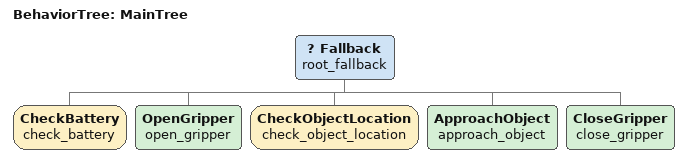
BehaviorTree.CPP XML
<root BTCPP_format="4">
  <BehaviorTree ID="MainTree">
    <Fallback name="root_fallback">
      <CheckBattery name="check_battery"/>
      <OpenGripper name="open_gripper"/>
      <CheckObjectLocation name="check_object_location"/>
      <ApproachObject name="approach_object"/>
      <CloseGripper name="close_gripper"/>
    </Fallback>
  </BehaviorTree>
</root>
